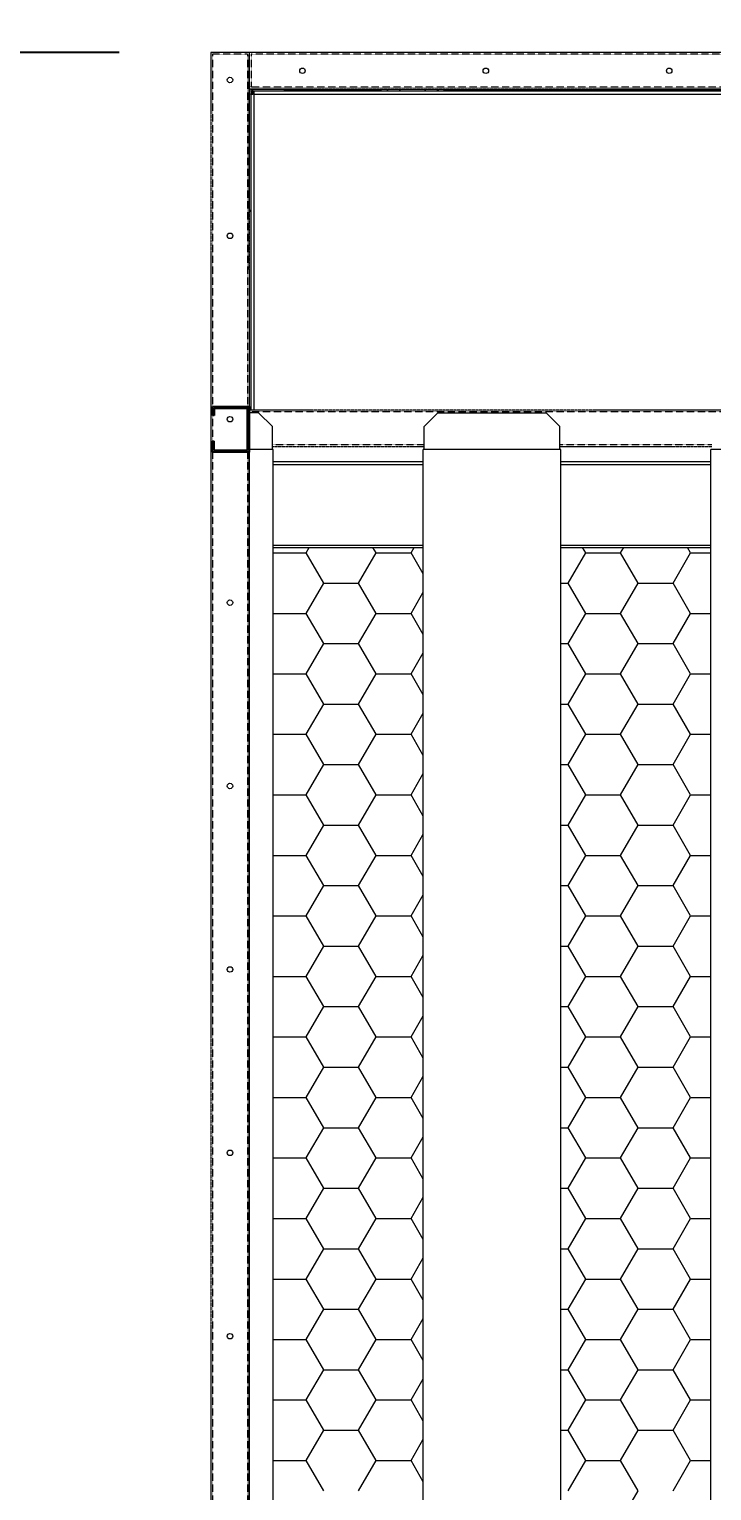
# Model space of a CAD drawing. Header units: millimetres. Extents: x -662642 to 33419, y -141169 to 23423.
# Drawn here: x 4515 to 5260, y 11142 to 12736 of the extents above; entities that cross this region are included whole.
import ezdxf

# ---------------------------------------------------------------- set-up
doc = ezdxf.new("R2010")
doc.units = ezdxf.units.MM
for name, pattern in [('CENTER', [2, 1.25, -0.25, 0.25, -0.25]), ('HIDDEN', [0.375, 0.25, -0.125]), ('HIDDENX2', [0.75, 0.5, -0.25])]:
    doc.linetypes.add(name, pattern=pattern)
doc.layers.add('center', color=1, linetype='CENTER')
doc.layers.add('HIDD', color=2, linetype='HIDDENX2')
doc.styles.get("Standard").update_dxf_attribs({"font": 'arial.ttf'})
doc.dimstyles.new('1.40', dxfattribs={"dimscale": 20, "dimtxt": 1.5, "dimasz": 1, "dimexe": 0.5, "dimexo": 0.5, "dimgap": 0.5, "dimtad": 1, "dimdec": 0, "dimzin": 0, "dimdsep": 46, "dimtxsty": 'Standard', "dimcen": 0, "dimclrd": 2, "dimclre": 2, "dimclrt": 3, "dimadec": 0, "dimazin": 0, "dimtfac": 1, "dimtdec": 0, "dimtmove": 0, "dimatfit": 0, "dimfxl": 1, "dimtolj": 1, "dimtzin": 0, "dimlwd": -1, "dimlwe": -1, "dimarcsym": 0})

# ---------------------------------------------------------------- blocks, each defined once
blk = doc.blocks.new('*D91')
at = {"color": 2, "transparency": 16777216}
for p, q in [((4713.4, 12810.2), (4713.4, 13288.8)), ((6693.4, 13278.8), (4833.4, 13278.8)), ((6813.4, 12604.2), (6813.4, 13288.8))]:
    blk.add_line(p, q, dxfattribs=at)
for points in [[(4833.4, 13298.8), (4833.4, 13258.8), (4713.4, 13278.8)], [(6693.4, 13298.8), (6693.4, 13258.8), (6813.4, 13278.8)]]:
    blk.add_solid(points, dxfattribs=at)
at = {"layer": 'Defpoints', "color": 0, "transparency": 16777216}
for p in [(4713.4, 13278.8), (4713.4, 12710.2), (6813.4, 12504.2)]:
    blk.add_point(p, dxfattribs=at)
at = {"color": 3, "lineweight": 5, "transparency": 16777216, "insert": (5763.4, 13410.3), "char_height": 140, "attachment_point": 5}
blk.add_mtext('\\A1;2100', dxfattribs=at)
blk = doc.blocks.new('*D93')
at = {"color": 2, "transparency": 16777216}
for p, q in [((4713.4, 12810.2), (4713.4, 13923.3)), ((8913.4, 12810.2), (8913.4, 13923.3)), ((8793.4, 13913.3), (4833.4, 13913.3))]:
    blk.add_line(p, q, dxfattribs=at)
for points in [[(4833.4, 13933.3), (4833.4, 13893.3), (4713.4, 13913.3)], [(8793.4, 13933.3), (8793.4, 13893.3), (8913.4, 13913.3)]]:
    blk.add_solid(points, dxfattribs=at)
at = {"layer": 'Defpoints', "color": 0, "transparency": 16777216}
for p in [(4713.4, 13913.3), (4713.4, 12710.2), (8913.4, 12710.2)]:
    blk.add_point(p, dxfattribs=at)
at = {"color": 3, "lineweight": 5, "transparency": 16777216, "insert": (6813.4, 14044.8), "char_height": 140, "attachment_point": 5}
blk.add_mtext('\\A1;4200', dxfattribs=at)
blk = doc.blocks.new('*D94')
at = {"color": 2, "transparency": 16777216}
for p, q in [((4613.4, 12710.2), (3672.7, 12710.2)), ((3682.7, 12590.2), (3682.7, 9230.2)), ((4613.4, 9110.2), (3672.7, 9110.2))]:
    blk.add_line(p, q, dxfattribs=at)
for points in [[(3662.7, 12590.2), (3702.7, 12590.2), (3682.7, 12710.2)], [(3662.7, 9230.2), (3702.7, 9230.2), (3682.7, 9110.2)]]:
    blk.add_solid(points, dxfattribs=at)
at = {"layer": 'Defpoints', "color": 0, "transparency": 16777216}
for p in [(4713.4, 12710.2), (3682.7, 9110.2), (4713.4, 9110.2)]:
    blk.add_point(p, dxfattribs=at)
at = {"color": 3, "lineweight": 5, "transparency": 16777216, "insert": (3551.2, 10910.2), "char_height": 140, "attachment_point": 5, "rotation": 90}
blk.add_mtext('\\A1;3600', dxfattribs=at)
blk = doc.blocks.new('435')
for p, q in [((-131382, 21088.8), (-131342, 21088.8)), ((-131382, 21088.8), (-131382, 21078.8)), ((-131380, 21086.8), (-131344, 21086.8)), ((-131380, 21086.8), (-131380, 21078.8)), ((-131344, 21086.8), (-131344, 21040.8)), ((-131342, 21088.8), (-131342, 21038.8)), ((-131342, 21088.8), (-131342, 21038.8)), ((-131380, 21078.8), (-131382, 21078.8)), ((-131382, 21038.8), (-131382, 21050.8)), ((-131382, 21050.8), (-131380, 21050.8)), ((-131342, 21038.8), (-131382, 21038.8)), ((-131380, 21040.8), (-131380, 21050.8)), ((-131344, 21040.8), (-131380, 21040.8))]:
    blk.add_line(p, q)
blk = doc.blocks.new('3')
at = {"color": 7, "lineweight": 20, "ltscale": 0.097167}
blk.add_line((4755.4, 12473.6), (4755.4, 12706.8), dxfattribs=at)
at = {"color": 7, "lineweight": 20}
for p, q in [((8866, 12710.2), (4760.8, 12710.2)), ((4759.1, 12670.2), (8867.7, 12670.2)), ((4760.8, 12668.2), (8866, 12668.2)), ((4760.8, 12664.8), (8866, 12664.8)), ((6307.4, 12668.6), (4969, 12668.6)), ((4755.4, 12473.6), (4755.4, 9615)), ((4945.1, 12263.8), (4781.6, 12263.8)), ((4945.1, 12260.6), (4781.6, 12260.6)), ((5258.8, 12263.8), (5095.1, 12263.8)), ((5258.8, 12260.6), (5095.1, 12260.6)), ((4781.6, 12173), (4945.1, 12173)), ((4781.6, 12170.5), (4945.1, 12170.5)), ((5095.1, 12173), (5258.8, 12173)), ((5095.1, 12170.5), (5258.8, 12170.5))]:
    blk.add_line(p, q, dxfattribs=at)
at = {"color": 7, "lineweight": 20, "ltscale": 0.000561904}
blk.add_line((4757.4, 12672.2), (4757.4, 12673.5), dxfattribs=at)
at = {"color": 7, "lineweight": 20, "ltscale": 0.000125435}
blk.add_line((4757.7, 12672.2), (4757.4, 12672.2), dxfattribs=at)
at = {"color": 7, "lineweight": 20, "ltscale": 0.000833337}
blk.add_line((4757.4, 12664.8), (4755.4, 12664.8), dxfattribs=at)
at = {"color": 7, "lineweight": 20, "ltscale": 0.053167}
blk.add_line((4755.4, 12664.8), (4755.4, 12537.2), dxfattribs=at)
at = {"color": 7, "lineweight": 20, "ltscale": 0.002375}
blk.add_line((4757.4, 12666.5), (4757.4, 12670.2), dxfattribs=at)
at = {"color": 7, "lineweight": 20, "ltscale": 0.000707554}
blk.add_line((4757.4, 12670.2), (4759.1, 12670.2), dxfattribs=at)
at = {"color": 7, "lineweight": 20, "ltscale": 0.000707705}
blk.add_line((4757.4, 12668.2), (4759.1, 12668.2), dxfattribs=at)
at = {"color": 7, "lineweight": 20, "ltscale": 0.000833333}
for p, q in [((4757.4, 12666.5), (4759.4, 12666.5)), ((4757.4, 12664.8), (4759.4, 12664.8))]:
    blk.add_line(p, q, dxfattribs=at)
at = {"color": 7, "lineweight": 20, "ltscale": 0.000708333}
for p, q in [((4757.4, 12666.5), (4757.4, 12664.8)), ((4759.4, 12666.5), (4759.4, 12664.8))]:
    blk.add_line(p, q, dxfattribs=at)
at = {"color": 7, "lineweight": 20, "ltscale": 0.142705}
for p, q in [((4757.4, 12320.2), (4757.4, 12664.8)), ((4760.8, 12320.2), (4760.8, 12664.8))]:
    blk.add_line(p, q, dxfattribs=at)
at = {"color": 7, "lineweight": 20, "ltscale": 0.001417}
for q in [(4757.4, 12664.8), (4760.8, 12668.2)]:
    blk.add_line((4760.8, 12664.8), q, dxfattribs=at)
at = {"color": 7, "lineweight": 20, "ltscale": 0.00075}
blk.add_line((4760.4, 12667.4), (4758.6, 12667.4), dxfattribs=at)
at = {"color": 7, "lineweight": 20, "ltscale": 0.000375}
blk.add_line((4758.6, 12666.5), (4758.6, 12667.4), dxfattribs=at)
at = {"color": 7, "lineweight": 20, "ltscale": 5.91962e-05}
blk.add_line((4758.8, 12667.4), (4758.7, 12667.5), dxfattribs=at)
at = {"color": 7, "lineweight": 20, "ltscale": 0.000832499}
blk.add_line((4759.1, 12670.2), (4759.1, 12668.2), dxfattribs=at)
at = {"color": 7, "lineweight": 20, "ltscale": 0.000333342}
blk.add_line((4759.1, 12668.2), (4759.1, 12667.4), dxfattribs=at)
at = {"color": 7, "lineweight": 20, "ltscale": 0.000708193}
blk.add_line((4759.1, 12668.2), (4760.8, 12668.2), dxfattribs=at)
at = {"color": 7, "lineweight": 20, "ltscale": 0.000166667}
blk.add_line((4760.8, 12667.4), (4760.4, 12667.4), dxfattribs=at)
at = {"color": 7, "lineweight": 20, "ltscale": 5.54767e-06}
blk.add_line((4760.8, 12668.2), (4760.8, 12668.2), dxfattribs=at)
at = {"color": 7, "lineweight": 20, "ltscale": 1.09406e-05}
blk.add_line((4760.8, 12668.2), (4760.8, 12668.2), dxfattribs=at)
at = {"color": 7, "lineweight": 20, "ltscale": 0.00067235}
blk.add_line((4794, 12668.6), (4794, 12670.2), dxfattribs=at)
at = {"color": 7, "lineweight": 20, "ltscale": 0.043924}
blk.add_line((4899.4, 12668.6), (4794, 12668.6), dxfattribs=at)
at = {"color": 7, "lineweight": 20, "ltscale": 0.000160787}
blk.add_line((4794, 12668.2), (4794, 12668.6), dxfattribs=at)
at = {"color": 7, "lineweight": 20, "ltscale": 0.001149}
for p, q in [((4897.9, 12670.2), (4899.8, 12668.2)), ((4905, 12670.2), (4906.9, 12668.2)), ((4920.5, 12668.2), (4918.6, 12670.2)), ((4946.1, 12670.2), (4948, 12668.2)), ((4961.6, 12668.2), (4959.7, 12670.2)), ((4968.7, 12668.2), (4966.8, 12670.2)), ((4969.4, 12668.2), (4967.5, 12670.2))]:
    blk.add_line(p, q, dxfattribs=at)
at = {"color": 7, "lineweight": 20, "ltscale": 0.000833201}
blk.add_line((4755.4, 12537.2), (4757.4, 12537.2), dxfattribs=at)
at = {"color": 7, "lineweight": 20, "ltscale": 0.352083}
blk.add_line((4713.4, 12492.2), (4713.4, 11647.2), dxfattribs=at)
at = {"lineweight": 20}
for p, q in [((4755.4, 12320.2), (4755.4, 12280.2)), ((4765.6, 12317.2), (4755.4, 12317.2)), ((4780.6, 12302.2), (4765.6, 12317.2)), ((4946.1, 12302.2), (4961.1, 12317.2)), ((4961.1, 12317.2), (5079.1, 12317.2)), ((5094.1, 12302.2), (5079.1, 12317.2)), ((4780.6, 12277.2), (4780.6, 12302.2)), ((4946.1, 12277.2), (4946.1, 12302.2)), ((5094.1, 12277.2), (5094.1, 12302.2)), ((4755.4, 9110.2), (4755.4, 12277.2)), ((4781.6, 12277.2), (4755.4, 12277.2)), ((4781.6, 9619.2), (4781.6, 12277.2)), ((4945.1, 9619.2), (4945.1, 12277.2)), ((5095.1, 12277.2), (4945.1, 12277.2)), ((5095.1, 9619.2), (5095.1, 12277.2)), ((5258.8, 9619.2), (5258.8, 12277.2)), ((5408.8, 12277.2), (5258.8, 12277.2))]:
    blk.add_line(p, q, dxfattribs=at)
at = {"color": 7, "linetype": 'Continuous', "lineweight": 20}
for p, q in [((4781.6, 12164.5), (4817.5, 12164.5)), ((4817.5, 12164.5), (4820.9, 12170.5)), ((4836.6, 12131.5), (4817.5, 12164.5)), ((4874.7, 12131.5), (4893.7, 12164.5)), ((4893.7, 12164.5), (4890.3, 12170.5)), ((4893.7, 12164.5), (4931.8, 12164.5)), ((4931.8, 12164.5), (4935.2, 12170.5)), ((4945.1, 12141.5), (4931.8, 12164.5)), ((5103.3, 12131.5), (5122.3, 12164.5)), ((5122.3, 12164.5), (5118.9, 12170.5)), ((5122.3, 12164.5), (5160.4, 12164.5)), ((5160.4, 12164.5), (5163.8, 12170.5)), ((5179.5, 12131.5), (5160.4, 12164.5)), ((5217.6, 12131.5), (5236.6, 12164.5)), ((5236.6, 12164.5), (5233.2, 12170.5)), ((5236.6, 12164.5), (5258.8, 12164.5)), ((4817.5, 12098.5), (4836.6, 12131.5)), ((4836.6, 12131.5), (4874.7, 12131.5)), ((4893.7, 12098.5), (4874.7, 12131.5)), ((5095.1, 12131.5), (5103.3, 12131.5)), ((5122.3, 12098.5), (5103.3, 12131.5)), ((5160.4, 12098.5), (5179.5, 12131.5)), ((5179.5, 12131.5), (5217.6, 12131.5)), ((5236.6, 12098.5), (5217.6, 12131.5)), ((4931.8, 12098.5), (4945.1, 12121.6)), ((4781.6, 12098.5), (4817.5, 12098.5)), ((4836.6, 12065.5), (4817.5, 12098.5)), ((4874.7, 12065.6), (4893.7, 12098.5)), ((4893.7, 12098.5), (4931.8, 12098.5)), ((4945.1, 12075.5), (4931.8, 12098.5)), ((5103.3, 12065.6), (5122.3, 12098.5)), ((5122.3, 12098.5), (5160.4, 12098.5)), ((5179.5, 12065.5), (5160.4, 12098.5)), ((5217.6, 12065.6), (5236.6, 12098.5)), ((5236.6, 12098.5), (5258.8, 12098.5)), ((4817.5, 12032.6), (4836.6, 12065.6)), ((4836.6, 12065.5), (4874.7, 12065.5)), ((4893.7, 12032.6), (4874.7, 12065.5)), ((5095.1, 12065.5), (5103.3, 12065.5)), ((5122.3, 12032.6), (5103.3, 12065.5)), ((5160.4, 12032.6), (5179.5, 12065.6)), ((5179.5, 12065.5), (5217.6, 12065.5)), ((5236.6, 12032.6), (5217.6, 12065.5)), ((4931.8, 12032.6), (4945.1, 12055.6)), ((4781.6, 12032.6), (4817.5, 12032.6)), ((4836.6, 11999.6), (4817.5, 12032.6)), ((4874.7, 11999.6), (4893.7, 12032.6)), ((4893.7, 12032.6), (4931.8, 12032.6)), ((4945.1, 12009.5), (4931.8, 12032.6)), ((5103.3, 11999.6), (5122.3, 12032.6)), ((5122.3, 12032.6), (5160.4, 12032.6)), ((5179.5, 11999.6), (5160.4, 12032.6)), ((5217.6, 11999.6), (5236.6, 12032.6)), ((5236.6, 12032.6), (5258.8, 12032.6)), ((4817.5, 11966.6), (4836.6, 11999.6)), ((4836.6, 11999.6), (4874.7, 11999.6)), ((4893.7, 11966.6), (4874.7, 11999.6)), ((4931.8, 11966.6), (4945.1, 11989.6)), ((5095.1, 11999.6), (5103.3, 11999.6)), ((5122.3, 11966.6), (5103.3, 11999.6)), ((5160.4, 11966.6), (5179.5, 11999.6)), ((5179.5, 11999.6), (5217.6, 11999.6)), ((5236.6, 11966.6), (5217.6, 11999.6)), ((4781.6, 11966.6), (4817.5, 11966.6)), ((4836.6, 11933.6), (4817.5, 11966.6)), ((4874.7, 11933.6), (4893.7, 11966.6)), ((4893.7, 11966.6), (4931.8, 11966.6)), ((4945.1, 11943.5), (4931.8, 11966.6)), ((5103.3, 11933.6), (5122.3, 11966.6)), ((5122.3, 11966.6), (5160.4, 11966.6)), ((5179.5, 11933.6), (5160.4, 11966.6)), ((5217.6, 11933.6), (5236.6, 11966.6)), ((5236.6, 11966.6), (5258.8, 11966.6)), ((4817.5, 11900.6), (4836.6, 11933.6)), ((4836.6, 11933.6), (4874.7, 11933.6)), ((4893.7, 11900.6), (4874.7, 11933.6)), ((4931.8, 11900.6), (4945.1, 11923.7)), ((5095.1, 11933.6), (5103.3, 11933.6)), ((5122.3, 11900.6), (5103.3, 11933.6)), ((5160.4, 11900.6), (5179.5, 11933.6)), ((5179.5, 11933.6), (5217.6, 11933.6)), ((5236.6, 11900.6), (5217.6, 11933.6)), ((4781.6, 11900.6), (4817.5, 11900.6)), ((4836.6, 11867.6), (4817.5, 11900.6)), ((4874.7, 11867.6), (4893.7, 11900.6)), ((4893.7, 11900.6), (4931.8, 11900.6)), ((4945.1, 11877.5), (4931.8, 11900.6)), ((5103.3, 11867.6), (5122.3, 11900.6)), ((5122.3, 11900.6), (5160.4, 11900.6)), ((5179.5, 11867.6), (5160.4, 11900.6)), ((5217.6, 11867.6), (5236.6, 11900.6)), ((5236.6, 11900.6), (5258.8, 11900.6)), ((4817.5, 11834.6), (4836.6, 11867.6)), ((4836.6, 11867.6), (4874.7, 11867.6)), ((4893.7, 11834.6), (4874.7, 11867.6)), ((5095.1, 11867.6), (5103.3, 11867.6)), ((5122.3, 11834.6), (5103.3, 11867.6)), ((5160.4, 11834.6), (5179.5, 11867.6)), ((5179.5, 11867.6), (5217.6, 11867.6)), ((5236.6, 11834.6), (5217.6, 11867.6)), ((4931.8, 11834.6), (4945.1, 11857.7)), ((4781.6, 11834.6), (4817.5, 11834.6)), ((4836.6, 11801.6), (4817.5, 11834.6)), ((4874.7, 11801.6), (4893.7, 11834.6)), ((4893.7, 11834.6), (4931.8, 11834.6)), ((4945.1, 11811.5), (4931.8, 11834.6)), ((5103.3, 11801.6), (5122.3, 11834.6)), ((5122.3, 11834.6), (5160.4, 11834.6)), ((5179.5, 11801.6), (5160.4, 11834.6)), ((5217.6, 11801.6), (5236.6, 11834.6)), ((5236.6, 11834.6), (5258.8, 11834.6)), ((4817.5, 11768.6), (4836.6, 11801.6)), ((4836.6, 11801.6), (4874.7, 11801.6)), ((4893.7, 11768.6), (4874.7, 11801.6)), ((5095.1, 11801.6), (5103.3, 11801.6)), ((5122.3, 11768.6), (5103.3, 11801.6)), ((5160.4, 11768.6), (5179.5, 11801.6)), ((5179.5, 11801.6), (5217.6, 11801.6)), ((5236.6, 11768.6), (5217.6, 11801.6)), ((4931.8, 11768.6), (4945.1, 11791.7)), ((4781.6, 11768.6), (4817.5, 11768.6)), ((4836.6, 11735.6), (4817.5, 11768.6)), ((4874.7, 11735.6), (4893.7, 11768.6)), ((4893.7, 11768.6), (4931.8, 11768.6)), ((4945.1, 11745.5), (4931.8, 11768.6)), ((5103.3, 11735.6), (5122.3, 11768.6)), ((5122.3, 11768.6), (5160.4, 11768.6)), ((5179.5, 11735.6), (5160.4, 11768.6)), ((5217.6, 11735.6), (5236.6, 11768.6)), ((5236.6, 11768.6), (5258.8, 11768.6)), ((4817.5, 11702.6), (4836.6, 11735.6)), ((4836.6, 11735.6), (4874.7, 11735.6)), ((4893.7, 11702.6), (4874.7, 11735.6)), ((5095.1, 11735.6), (5103.3, 11735.6)), ((5122.3, 11702.6), (5103.3, 11735.6)), ((5160.4, 11702.6), (5179.5, 11735.6)), ((5179.5, 11735.6), (5217.6, 11735.6)), ((5236.6, 11702.6), (5217.6, 11735.6)), ((4931.8, 11702.6), (4945.1, 11725.7)), ((4781.6, 11702.6), (4817.5, 11702.6)), ((4836.6, 11669.6), (4817.5, 11702.6)), ((4874.7, 11669.6), (4893.7, 11702.6)), ((4893.7, 11702.6), (4931.8, 11702.6)), ((4945.1, 11679.5), (4931.8, 11702.6)), ((5103.3, 11669.6), (5122.3, 11702.6)), ((5122.3, 11702.6), (5160.4, 11702.6)), ((5179.5, 11669.6), (5160.4, 11702.6)), ((5217.6, 11669.6), (5236.6, 11702.6)), ((5236.6, 11702.6), (5258.8, 11702.6)), ((4817.5, 11636.6), (4836.6, 11669.6)), ((4836.6, 11669.6), (4874.7, 11669.6)), ((4893.7, 11636.6), (4874.7, 11669.6)), ((5095.1, 11669.6), (5103.3, 11669.6)), ((5122.3, 11636.6), (5103.3, 11669.6)), ((5160.4, 11636.6), (5179.5, 11669.6)), ((5179.5, 11669.6), (5217.6, 11669.6)), ((5236.6, 11636.6), (5217.6, 11669.6)), ((4931.8, 11636.6), (4945.1, 11659.7)), ((4781.6, 11636.6), (4817.5, 11636.6)), ((4836.6, 11603.6), (4817.5, 11636.6)), ((4874.7, 11603.6), (4893.7, 11636.6)), ((4893.7, 11636.6), (4931.8, 11636.6)), ((4945.1, 11613.5), (4931.8, 11636.6)), ((5103.3, 11603.6), (5122.3, 11636.6)), ((5122.3, 11636.6), (5160.4, 11636.6)), ((5179.5, 11603.6), (5160.4, 11636.6)), ((5217.6, 11603.6), (5236.6, 11636.6)), ((5236.6, 11636.6), (5258.8, 11636.6)), ((4817.5, 11570.6), (4836.6, 11603.6)), ((4836.6, 11603.6), (4874.7, 11603.6)), ((4893.7, 11570.6), (4874.7, 11603.6)), ((5095.1, 11603.6), (5103.3, 11603.6)), ((5122.3, 11570.6), (5103.3, 11603.6)), ((5160.4, 11570.6), (5179.5, 11603.6)), ((5179.5, 11603.6), (5217.6, 11603.6)), ((5236.6, 11570.6), (5217.6, 11603.6)), ((4931.8, 11570.6), (4945.1, 11593.7)), ((4781.6, 11570.6), (4817.5, 11570.6)), ((4836.6, 11537.6), (4817.5, 11570.6)), ((4874.7, 11537.6), (4893.7, 11570.6)), ((4893.7, 11570.6), (4931.8, 11570.6)), ((4945.1, 11547.5), (4931.8, 11570.6)), ((5103.3, 11537.6), (5122.3, 11570.6)), ((5122.3, 11570.6), (5160.4, 11570.6)), ((5179.5, 11537.6), (5160.4, 11570.6)), ((5217.6, 11537.6), (5236.6, 11570.6)), ((5236.6, 11570.6), (5258.8, 11570.6)), ((4817.5, 11504.6), (4836.6, 11537.6)), ((4836.6, 11537.6), (4874.7, 11537.6)), ((4893.7, 11504.6), (4874.7, 11537.6)), ((4931.8, 11504.6), (4945.1, 11527.7)), ((5095.1, 11537.6), (5103.3, 11537.6)), ((5122.3, 11504.6), (5103.3, 11537.6)), ((5160.4, 11504.6), (5179.5, 11537.6)), ((5179.5, 11537.6), (5217.6, 11537.6)), ((5236.6, 11504.6), (5217.6, 11537.6)), ((4781.6, 11504.6), (4817.5, 11504.6)), ((4836.6, 11471.6), (4817.5, 11504.6)), ((4874.7, 11471.6), (4893.7, 11504.6)), ((4893.7, 11504.6), (4931.8, 11504.6)), ((4945.1, 11481.5), (4931.8, 11504.6)), ((5103.3, 11471.6), (5122.3, 11504.6)), ((5122.3, 11504.6), (5160.4, 11504.6)), ((5179.5, 11471.6), (5160.4, 11504.6)), ((5217.6, 11471.6), (5236.6, 11504.6)), ((5236.6, 11504.6), (5258.8, 11504.6)), ((4817.5, 11438.6), (4836.6, 11471.6)), ((4836.6, 11471.6), (4874.7, 11471.6)), ((4893.7, 11438.6), (4874.7, 11471.6)), ((4931.8, 11438.6), (4945.1, 11461.7)), ((5095.1, 11471.6), (5103.3, 11471.6)), ((5122.3, 11438.6), (5103.3, 11471.6)), ((5160.4, 11438.6), (5179.5, 11471.6)), ((5179.5, 11471.6), (5217.6, 11471.6)), ((5236.6, 11438.6), (5217.6, 11471.6)), ((4781.6, 11438.6), (4817.5, 11438.6)), ((4836.6, 11405.6), (4817.5, 11438.6)), ((4874.7, 11405.6), (4893.7, 11438.6)), ((4893.7, 11438.6), (4931.8, 11438.6)), ((4945.1, 11415.6), (4931.8, 11438.6)), ((5103.3, 11405.6), (5122.3, 11438.6)), ((5122.3, 11438.6), (5160.4, 11438.6)), ((5179.5, 11405.6), (5160.4, 11438.6)), ((5217.6, 11405.6), (5236.6, 11438.6)), ((5236.6, 11438.6), (5258.8, 11438.6)), ((4817.5, 11372.6), (4836.6, 11405.6)), ((4836.6, 11405.6), (4874.7, 11405.6)), ((4893.7, 11372.6), (4874.7, 11405.6)), ((5095.1, 11405.6), (5103.3, 11405.6)), ((5122.3, 11372.6), (5103.3, 11405.6)), ((5160.4, 11372.6), (5179.5, 11405.6)), ((5179.5, 11405.6), (5217.6, 11405.6)), ((5236.6, 11372.6), (5217.6, 11405.6)), ((4931.8, 11372.6), (4945.1, 11395.7)), ((4781.6, 11372.6), (4817.5, 11372.6)), ((4836.6, 11339.6), (4817.5, 11372.6)), ((4874.7, 11339.6), (4893.7, 11372.6)), ((4893.7, 11372.6), (4931.8, 11372.6)), ((4945.1, 11349.6), (4931.8, 11372.6)), ((5103.3, 11339.6), (5122.3, 11372.6)), ((5122.3, 11372.6), (5160.4, 11372.6)), ((5179.5, 11339.6), (5160.4, 11372.6)), ((5217.6, 11339.6), (5236.6, 11372.6)), ((5236.6, 11372.6), (5258.8, 11372.6)), ((4817.5, 11306.7), (4836.6, 11339.6)), ((4836.6, 11339.6), (4874.7, 11339.6)), ((4893.7, 11306.7), (4874.7, 11339.6)), ((5095.1, 11339.6), (5103.3, 11339.6)), ((5122.3, 11306.7), (5103.3, 11339.6)), ((5160.4, 11306.7), (5179.5, 11339.6)), ((5179.5, 11339.6), (5217.6, 11339.6)), ((5236.6, 11306.7), (5217.6, 11339.6)), ((4931.8, 11306.7), (4945.1, 11329.7)), ((4781.6, 11306.7), (4817.5, 11306.7)), ((4836.6, 11273.7), (4817.5, 11306.7)), ((4874.7, 11273.7), (4893.7, 11306.7)), ((4893.7, 11306.7), (4931.8, 11306.7)), ((4945.1, 11283.6), (4931.8, 11306.7)), ((5103.3, 11273.7), (5122.3, 11306.7)), ((5122.3, 11306.7), (5160.4, 11306.7)), ((5179.5, 11273.7), (5160.4, 11306.7)), ((5217.6, 11273.7), (5236.6, 11306.7)), ((5236.6, 11306.7), (5258.8, 11306.7)), ((4817.5, 11240.7), (4836.6, 11273.7)), ((4836.6, 11273.7), (4874.7, 11273.7)), ((4893.7, 11240.7), (4874.7, 11273.7)), ((5095.1, 11273.7), (5103.3, 11273.7)), ((5122.3, 11240.7), (5103.3, 11273.7)), ((5160.4, 11240.7), (5179.5, 11273.7)), ((5179.5, 11273.7), (5217.6, 11273.7)), ((5236.6, 11240.7), (5217.6, 11273.7)), ((4931.8, 11240.7), (4945.1, 11263.7)), ((4781.6, 11240.7), (4817.5, 11240.7)), ((4836.6, 11207.7), (4817.5, 11240.7)), ((4874.7, 11207.7), (4893.7, 11240.7)), ((4893.7, 11240.7), (4931.8, 11240.7)), ((4945.1, 11217.6), (4931.8, 11240.7)), ((5103.3, 11207.7), (5122.3, 11240.7)), ((5122.3, 11240.7), (5160.4, 11240.7)), ((5179.5, 11207.7), (5160.4, 11240.7)), ((5217.6, 11207.7), (5236.6, 11240.7)), ((5236.6, 11240.7), (5258.8, 11240.7)), ((4817.5, 11174.7), (4836.6, 11207.7)), ((4836.6, 11207.7), (4874.7, 11207.7)), ((4893.7, 11174.7), (4874.7, 11207.7)), ((5095.1, 11207.7), (5103.3, 11207.7)), ((5122.3, 11174.7), (5103.3, 11207.7)), ((5160.4, 11174.7), (5179.5, 11207.7)), ((5179.5, 11207.7), (5217.6, 11207.7)), ((5236.6, 11174.7), (5217.6, 11207.7)), ((4931.8, 11174.7), (4945.1, 11197.8)), ((4781.6, 11174.7), (4817.5, 11174.7)), ((4836.6, 11141.7), (4817.5, 11174.7)), ((4874.7, 11141.7), (4893.7, 11174.7)), ((4893.7, 11174.7), (4931.8, 11174.7)), ((4945.1, 11151.6), (4931.8, 11174.7)), ((5103.3, 11141.7), (5122.3, 11174.7)), ((5122.3, 11174.7), (5160.4, 11174.7)), ((5179.5, 11141.7), (5160.4, 11174.7)), ((5217.6, 11141.7), (5236.6, 11174.7)), ((5236.6, 11174.7), (5258.8, 11174.7)), ((5160.4, 11108.7), (5179.5, 11141.7))]:
    blk.add_line(p, q, dxfattribs=at)
at = {"color": 7, "lineweight": 20}
for centre in [(4813.4, 12690.2), (5013.4, 12690.2), (5213.4, 12690.2), (4734.4, 12680.2), (4734.4, 12510.2), (4734.4, 12310.2), (4734.4, 12110.2), (4734.4, 11910.2), (4734.4, 11710.2), (4734.4, 11510.2), (4734.4, 11310.2)]:
    blk.add_circle(centre, 3, dxfattribs=at)
for start, end in [(130.3202, 150.009), (120.0016, 130.1223)]:
    blk.add_arc((4760.8, 12664.8), 3.4, start, end, dxfattribs=at)
blk.add_open_spline([(4755.4, 12537.2), (4755.4, 12537.3), (4755.4, 12537.4), (4755.5, 12537.5), (4755.8, 12537.7), (4756.2, 12538), (4756.6, 12538.1), (4757, 12538.2), (4757.4, 12538.4)], degree=5, knots=[0, 0, 0, 0, 0, 0, 2.034087, 2.034087, 2.034087, 5.485626, 5.485626, 5.485626, 5.485626, 5.485626, 5.485626], dxfattribs=at)
at = {"layer": 'center', "lineweight": 20}
for p, q in [((4755.4, 12710.2), (4713.4, 12710.2)), ((4713.4, 12710.2), (4713.4, 9110.2)), ((8913.4, 12710.2), (4755.4, 12710.2)), ((4755.4, 12710.2), (4755.4, 9110.2)), ((8871.4, 12670.2), (4755.4, 12670.2)), ((8871.4, 12320.2), (4755.4, 12320.2)), ((4946.2, 12280.2), (4780.6, 12280.2)), ((5259.8, 12280.2), (5094.1, 12280.2))]:
    blk.add_line(p, q, dxfattribs=at)
at = {"layer": 'HIDD', "linetype": 'HIDDEN', "lineweight": 20}
for p, q in [((4753.4, 12708.2), (4715.4, 12708.2)), ((4715.4, 12708.2), (4715.4, 9112.2)), ((4753.4, 12708.2), (4753.4, 9112.2)), ((8869.4, 12708.2), (4757.4, 12708.2)), ((4757.4, 12708.2), (4757.4, 12672.2)), ((8871.4, 12672.2), (4757.4, 12672.2)), ((8871.4, 12318.2), (4757.4, 12318.2)), ((4757.4, 12318.2), (4757.4, 12317.2)), ((4946.2, 12282.2), (4780.6, 12282.2)), ((5259.8, 12282.2), (5094.1, 12282.2))]:
    blk.add_line(p, q, dxfattribs=at)
at = {"lineweight": 20}
blk.add_blockref('435', (136097.3, -8764.6), dxfattribs=at)

msp = doc.modelspace()

# ---------------------------------------------------------------- block references
msp.add_blockref('3', (0, 0))

# ---------------------------------------------------------------- dimensions: what is measured, and where the dimension line sits
at = {"lineweight": 5}
for base, p1, picture, middle in [((4713.4, 13913.3), (8913.4, 12710.2), '*D93', (6813.4, 14044.8)), ((4713.4, 13278.8), (6813.4, 12504.2), '*D91', (5763.4, 13410.3))]:
    dim = msp.add_linear_dim(base=base, p1=p1, p2=(4713.4, 12710.2), dimstyle='1.40', override={"dimtxt": 7, "dimasz": 6, "dimexo": 5, "dimgap": 3}, dxfattribs=at)
    dim.commit()
    dim.dimension.update_dxf_attribs({"geometry": picture, "text_midpoint": middle})
dim = msp.add_linear_dim(base=(3682.7, 9110.2), p1=(4713.4, 12710.2), p2=(4713.4, 9110.2), angle=90, dimstyle='1.40', override={"dimtxt": 7, "dimasz": 6, "dimexo": 5, "dimgap": 3}, dxfattribs=at)
dim.commit()
dim.dimension.update_dxf_attribs({"geometry": '*D94', "text_midpoint": (3551.2, 10910.2)})

doc.saveas('drawing.dxf')
